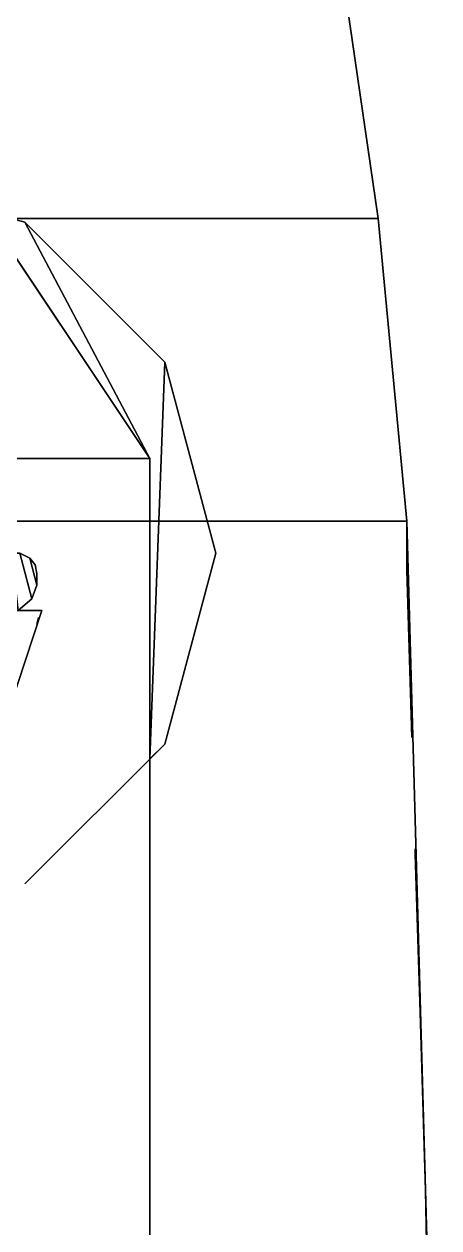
# Model space of a CAD drawing. Header units: millimetres. Extents: x -4 to 4, y -24.4 to 42.3.
# Drawn here: x 1.13 to 3.58, y 5.98 to 13.1 of the extents above; entities that cross this region are included whole.
import ezdxf

# ---------------------------------------------------------------- set-up
doc = ezdxf.new("R2010")
doc.units = ezdxf.units.MM
doc.layers.add('railings', color=6, linetype='Continuous')
doc.layers.add('turret', color=2, linetype='Continuous')

msp = doc.modelspace()

# ---------------------------------------------------------------- linework, layer by layer
for points in [[(3.22, 11.95, -1.9), (-3.22, 11.95, -1.9), (-2.96, 13.74, -1.9), (2.96, 13.74, -1.9)], [(-2.96, 13.74, 1.68), (-3.22, 11.95, 1.68), (3.22, 11.95, 1.68), (2.96, 13.74, 1.68)], [(2.96, 13.74, 1.68), (3.22, 11.95, 1.68), (3.22, 11.95, -1.9), (2.96, 13.74, -1.9)], [(1.13, 11.9272, 3.86), (0, 12.23, 3.86), (0, 12.23, 5.07), (1.13, 11.9272, 5.07)], [(0, 12.23, 3.86), (1.13, 11.9272, 3.86), (1.13, 11.9272, 5.07), (0, 12.23, 5.07)], [(-0.82, 12.1, 3.86), (-1.87, 10.53, 3.86), (1.87, 10.53, 3.86), (0.82, 12.1, 3.86)], [(1.87, 10.53, 3.86), (1.87, 10.53, 1.68), (0.82, 12.1, 1.68), (0.82, 12.1, 3.86)], [(0.8931, 11.9907, 3.86), (1.87, 10.53, 3.86), (1.87, 10.53, 3.86), (1.13, 11.9272, 3.86)], [(1.87, 10.53, 3.86), (0.8931, 11.9907, 3.86), (1.13, 11.9272, 3.86), (1.87, 10.53, 3.86)], [(3.39, 10.16, -1.9), (-3.39, 10.16, -1.9), (-3.22, 11.95, -1.9), (3.22, 11.95, -1.9)], [(-3.22, 11.95, 1.68), (-3.39, 10.16, 1.68), (3.39, 10.16, 1.68), (3.22, 11.95, 1.68)], [(1.9572, 11.1, 3.86), (1.13, 11.9272, 3.86), (1.13, 11.9272, 5.07), (1.9572, 11.1, 5.07)], [(1.13, 11.9272, 3.86), (1.9572, 11.1, 3.86), (1.9572, 11.1, 5.07), (1.13, 11.9272, 5.07)], [(1.87, 10.53, 3.86), (1.13, 11.9272, 3.86), (1.9572, 11.1, 3.86), (1.87, 8.7528, 3.86)], [(1.13, 11.9272, 3.86), (1.87, 10.53, 3.86), (1.87, 8.7528, 3.86), (1.9572, 11.1, 3.86)], [(3.22, 11.95, 1.68), (3.39, 10.16, 1.68), (3.39, 10.16, -1.9), (3.22, 11.95, -1.9)], [(1.9572, 11.1, 3.86), (1.87, 8.7528, 3.86), (1.9572, 8.84, 3.86), (2.26, 9.97, 3.86)], [(1.87, 8.7528, 3.86), (1.9572, 11.1, 3.86), (2.26, 9.97, 3.86), (1.9572, 8.84, 3.86)], [(2.26, 9.97, 3.86), (1.9572, 11.1, 3.86), (1.9572, 11.1, 5.07), (2.26, 9.97, 5.07)], [(1.9572, 11.1, 3.86), (2.26, 9.97, 3.86), (2.26, 9.97, 5.07), (1.9572, 11.1, 5.07)], [(-1.87, 10.53, 3.86), (-1.87, -3.12, 3.86), (1.87, -3.12, 3.86), (1.87, 10.53, 3.86)], [(1.87, -3.12, 3.86), (1.87, -3.12, 1.68), (1.87, 10.53, 1.68), (1.87, 10.53, 3.86)], [(3.58, 3.38, -1.9), (-3.58, 3.38, -1.9), (-3.39, 10.16, -1.9), (3.39, 10.16, -1.9)], [(-3.39, 10.16, 1.68), (-3.58, 3.38, 1.68), (3.58, 3.38, 1.68), (3.39, 10.16, 1.68)], [(3.39, 10.16, 1.68), (3.58, 3.38, 1.68), (3.58, 3.38, -1.9), (3.39, 10.16, -1.9)], [(1.9572, 8.84, 3.86), (2.26, 9.97, 3.86), (2.26, 9.97, 5.07), (1.9572, 8.84, 5.07)], [(2.26, 9.97, 3.86), (1.9572, 8.84, 3.86), (1.9572, 8.84, 5.07), (2.26, 9.97, 5.07)], [(1.13, 8.0128, 3.86), (1.9572, 8.84, 3.86), (1.9572, 8.84, 5.07), (1.13, 8.0128, 5.07)], [(1.9572, 8.84, 3.86), (1.13, 8.0128, 3.86), (1.13, 8.0128, 5.07), (1.9572, 8.84, 5.07)]]:
    msp.add_3dface(points)
at = {"layer": 'railings'}
for points in [[(2.96, 13.74, 1.68), (3.22, 11.95, 1.68), (3.22, 11.95, 2.81), (2.96, 13.74, 2.81)], [(2.96, 13.74, 2.81), (3.22, 11.95, 2.81), (3.22, 11.95, 1.68), (2.96, 13.74, 1.68)], [(3.22, 11.95, 1.68), (3.39, 10.16, 1.68), (3.39, 10.16, 2.81), (3.22, 11.95, 2.81)], [(3.22, 11.95, 2.81), (3.39, 10.16, 2.81), (3.39, 10.16, 1.68), (3.22, 11.95, 1.68)], [(3.39, 10.16, 1.68), (3.42, 8.88, 1.68), (3.39, 9.87, 2.81), (3.39, 10.16, 2.81)], [(3.39, 10.16, 2.81), (3.39, 9.87, 2.81), (3.42, 8.88, 1.68), (3.39, 10.16, 1.68)], [(1.87, 8.76, 4.81), (1.87, 8.76, 4.86), (1.87, 5.59, 4.86), (1.87, 5.59, 4.81)], [(1.87, 5.59, 4.81), (1.87, 5.59, 4.86), (1.87, 8.76, 4.86), (1.87, 8.76, 4.81)], [(3.44, 8.22, 1.68), (3.44, 8.17, 1.68), (3.44, 8.17, 2.68), (3.44, 8.22, 2.68)], [(3.44, 8.22, 2.68), (3.44, 8.17, 2.68), (3.44, 8.17, 1.68), (3.44, 8.22, 1.68)], [(3.44, 8.19, 2.68), (3.44, 8.19, 2.73), (3.47, 7.19, 2.73), (3.47, 7.19, 2.68)], [(3.47, 7.19, 2.68), (3.47, 7.19, 2.73), (3.44, 8.19, 2.73), (3.44, 8.19, 2.68)], [(1.87, 8.01, 4.81), (1.87, 7.96, 4.81), (1.87, 7.96, 3.86), (1.87, 8.01, 3.86)], [(1.87, 8.01, 3.86), (1.87, 7.96, 3.86), (1.87, 7.96, 4.81), (1.87, 8.01, 4.81)], [(3.47, 7.22, 2.68), (3.47, 7.17, 2.68), (3.47, 7.17, 1.68), (3.47, 7.22, 1.68)], [(3.47, 7.22, 1.68), (3.47, 7.17, 1.68), (3.47, 7.17, 2.68), (3.47, 7.22, 2.68)], [(3.47, 7.19, 2.68), (3.47, 7.19, 2.73), (3.5, 6.2, 2.73), (3.5, 6.2, 2.68)], [(3.5, 6.2, 2.68), (3.5, 6.2, 2.73), (3.47, 7.19, 2.73), (3.47, 7.19, 2.68)], [(1.87, 6.78, 4.81), (1.87, 6.73, 4.81), (1.87, 6.73, 3.86), (1.87, 6.78, 3.86)], [(1.87, 6.78, 3.86), (1.87, 6.73, 3.86), (1.87, 6.73, 4.81), (1.87, 6.78, 4.81)], [(3.5, 6.22, 2.68), (3.5, 6.17, 2.68), (3.5, 6.17, 1.68), (3.5, 6.22, 1.68)], [(3.5, 6.22, 1.68), (3.5, 6.17, 1.68), (3.5, 6.17, 2.68), (3.5, 6.22, 2.68)], [(3.52, 5.18, 2.68), (3.52, 5.18, 2.73), (3.5, 6.2, 2.73), (3.5, 6.2, 2.68)], [(3.5, 6.2, 2.68), (3.5, 6.2, 2.73), (3.52, 5.18, 2.73), (3.52, 5.18, 2.68)]]:
    msp.add_3dface(points, dxfattribs=at)
at = {"layer": 'turret'}
for points in [[(1.09, 9.63, 4.9), (1.05, 9.97, 4.9), (1.1, 9.97, 4.9), (1.17, 9.7, 4.9)], [(1.17, 9.7, 4.9), (1.1, 9.97, 4.9), (1.05, 9.97, 4.9), (1.09, 9.63, 4.9)], [(1.17, 9.7, 4.9), (1.1, 9.97, 4.9), (1.16, 9.94, 4.9), (1.2, 9.78, 4.9)], [(1.2, 9.78, 4.9), (1.16, 9.94, 4.9), (1.1, 9.97, 4.9), (1.17, 9.7, 4.9)], [(1.2, 9.85, 4.9), (1.19, 9.9, 4.9), (1.16, 9.94, 4.9), (1.2, 9.78, 4.9)], [(1.2, 9.78, 4.9), (1.16, 9.94, 4.9), (1.19, 9.9, 4.9), (1.2, 9.85, 4.9)], [(0.35, 8.55, 4.51), (0.32, 9.63, 4.51), (1.23, 9.63, 4.51), (0.99, 8.9, 4.51)], [(0.99, 8.9, 4.51), (1.23, 9.63, 4.51), (0.32, 9.63, 4.51), (0.35, 8.55, 4.51)], [(0.99, 8.9, 4.64), (1.23, 9.63, 4.64), (1.23, 9.63, 4.51), (0.99, 8.9, 4.51)], [(0.99, 8.9, 4.51), (1.23, 9.63, 4.51), (1.23, 9.63, 4.64), (0.99, 8.9, 4.64)], [(0.99, 8.9, 5.52), (1.23, 9.63, 5.52), (1.23, 9.63, 5.56), (0.99, 8.9, 5.56)], [(0.99, 8.9, 5.56), (1.23, 9.63, 5.56), (1.23, 9.63, 5.52), (0.99, 8.9, 5.52)], [(1.2, 9.55, 5.52), (1.21, 9.59, 5.52), (1.21, 9.59, 4.51), (1.2, 9.55, 4.51)], [(1.2, 9.55, 4.51), (1.21, 9.59, 4.51), (1.21, 9.59, 5.52), (1.2, 9.55, 5.52)]]:
    msp.add_3dface(points, dxfattribs=at)

doc.saveas('drawing.dxf')
